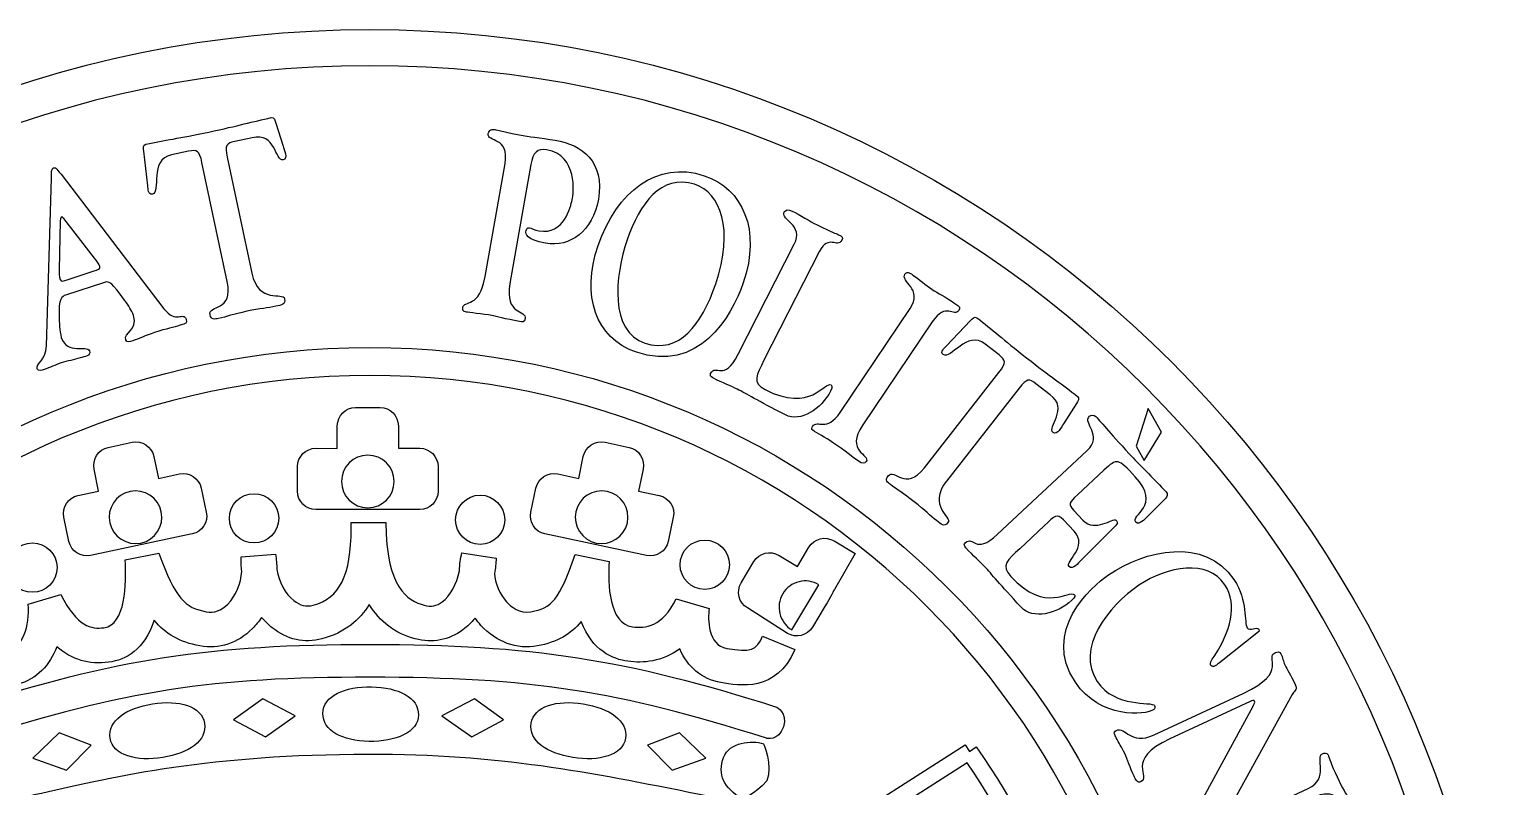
# Model space of a CAD drawing. Header units: inches. Extents: x -580 to 220, y 1335 to 2135.
# Drawn here: x -19.21 to -0.11, y 1863.19 to 1872.99 of the extents above; entities that cross this region are included whole.
import ezdxf

# ---------------------------------------------------------------- set-up
doc = ezdxf.new("R2010")
doc.units = ezdxf.units.IN
doc.header["$MEASUREMENT"] = 0
doc.layers.add('Grabado relleno', color=7, linetype='Continuous')

# ---------------------------------------------------------------- blocks, each defined once
blk = doc.blocks.new('block 2151')
at = {"layer": 'Grabado relleno', "color": 6, "lineweight": 25}
for points in [[(-4.551, 1867.778), (-4.721, 1868.084), (-4.877, 1867.598), (-4.774, 1867.413), (-4.551, 1867.778)], [(-16.158, 1863.834), (-15.771, 1864.104), (-16.192, 1864.325), (-16.57, 1864.051), (-16.158, 1863.834)], [(-13.484, 1863.834), (-13.071, 1864.051), (-13.45, 1864.325), (-13.871, 1864.104), (-13.484, 1863.834)], [(-18.734, 1863.403), (-18.414, 1863.726), (-18.831, 1863.883), (-19.169, 1863.558), (-18.734, 1863.403)], [(-10.889, 1863.403), (-10.454, 1863.558), (-10.792, 1863.883), (-11.209, 1863.726), (-10.889, 1863.403)]]:
    blk.add_lwpolyline(points, dxfattribs=at)
for points, knots in [([(-14.805, 1872.993), (-22.911, 1872.993), (-29.506, 1866.4), (-29.506, 1858.295), (-29.506, 1850.19), (-22.911, 1843.595), (-14.805, 1843.595), (-6.7, 1843.595), (-0.106, 1850.19), (-0.106, 1858.295), (-0.106, 1866.4), (-6.7, 1872.993), (-14.805, 1872.993)], [0, 0, 0, 0, 1, 1, 1, 2, 2, 2, 3, 3, 3, 4, 4, 4, 4]), ([(-14.805, 1844.063), (-22.653, 1844.063), (-29.038, 1850.447), (-29.038, 1858.295), (-29.038, 1866.142), (-22.653, 1872.525), (-14.805, 1872.525), (-6.958, 1872.525), (-0.574, 1866.142), (-0.574, 1858.295), (-0.574, 1850.447), (-6.958, 1844.063), (-14.805, 1844.063)], [0, 0, 0, 0, 1, 1, 1, 2, 2, 2, 3, 3, 3, 4, 4, 4, 4]), ([(-17.681, 1870.971), (-17.677, 1870.927), (-17.678, 1870.85), (-17.622, 1870.862), (-17.502, 1870.888), (-17.674, 1871.305), (-17.374, 1871.369), (-17.374, 1871.369), (-17.152, 1871.417), (-17.152, 1871.417), (-17.043, 1871.439), (-17.012, 1871.428), (-16.979, 1871.269), (-16.979, 1871.269), (-16.651, 1869.73), (-16.651, 1869.73), (-16.568, 1869.335), (-16.902, 1869.431), (-16.874, 1869.302), (-16.858, 1869.228), (-16.814, 1869.241), (-16.766, 1869.251), (-16.66, 1869.274), (-16.575, 1869.306), (-16.398, 1869.344), (-16.22, 1869.381), (-16.129, 1869.387), (-16.023, 1869.409), (-15.946, 1869.426), (-15.891, 1869.427), (-15.908, 1869.507), (-15.928, 1869.6), (-16.247, 1869.431), (-16.334, 1869.839), (-16.334, 1869.839), (-16.652, 1871.339), (-16.652, 1871.339), (-16.686, 1871.498), (-16.663, 1871.52), (-16.554, 1871.543), (-16.554, 1871.543), (-16.329, 1871.592), (-16.329, 1871.592), (-16.026, 1871.669), (-16.033, 1871.283), (-15.927, 1871.306), (-15.858, 1871.32), (-15.915, 1871.443), (-15.928, 1871.482), (-15.928, 1871.482), (-16.022, 1871.781), (-16.022, 1871.781), (-16.032, 1871.813), (-16.042, 1871.86), (-16.081, 1871.852), (-16.328, 1871.799), (-16.503, 1871.748), (-16.891, 1871.666), (-17.279, 1871.584), (-17.459, 1871.559), (-17.706, 1871.507), (-17.746, 1871.498), (-17.736, 1871.452), (-17.732, 1871.418), (-17.732, 1871.418), (-17.681, 1870.971), (-17.681, 1870.971)], [0, 0, 0, 0, 1, 1, 1, 2, 2, 2, 3, 3, 3, 4, 4, 4, 5, 5, 5, 6, 6, 6, 7, 7, 7, 8, 8, 8, 9, 9, 9, 10, 10, 10, 11, 11, 11, 12, 12, 12, 13, 13, 13, 14, 14, 14, 15, 15, 15, 16, 16, 16, 17, 17, 17, 18, 18, 18, 19, 19, 19, 20, 20, 20, 21, 21, 21, 22, 22, 22, 22]), ([(-13.554, 1869.334), (-13.539, 1869.33), (-13.331, 1869.308), (-13.225, 1869.289), (-13.166, 1869.278), (-13.051, 1869.245), (-12.865, 1869.212), (-12.828, 1869.205), (-12.802, 1869.194), (-12.792, 1869.25), (-12.772, 1869.367), (-13.062, 1869.288), (-12.99, 1869.704), (-12.99, 1869.704), (-12.717, 1871.247), (-12.717, 1871.247), (-12.691, 1871.397), (-12.636, 1871.457), (-12.516, 1871.435), (-12.104, 1871.363), (-12.166, 1870.872), (-12.184, 1870.787), (-12.202, 1870.7), (-12.291, 1870.329), (-12.614, 1870.386), (-12.672, 1870.396), (-12.714, 1870.424), (-12.735, 1870.427), (-12.768, 1870.433), (-12.78, 1870.394), (-12.784, 1870.371), (-12.786, 1870.357), (-12.788, 1870.272), (-12.527, 1870.226), (-12.21, 1870.17), (-11.918, 1870.379), (-11.844, 1870.796), (-11.758, 1871.281), (-12.06, 1871.506), (-12.402, 1871.559), (-12.591, 1871.589), (-12.782, 1871.613), (-12.819, 1871.619), (-13.021, 1871.655), (-13.165, 1871.694), (-13.184, 1871.697), (-13.248, 1871.708), (-13.267, 1871.667), (-13.27, 1871.647), (-13.292, 1871.524), (-12.99, 1871.612), (-13.053, 1871.259), (-13.053, 1871.259), (-13.311, 1869.795), (-13.311, 1869.795), (-13.384, 1869.379), (-13.584, 1869.49), (-13.601, 1869.393), (-13.612, 1869.337), (-13.562, 1869.335), (-13.554, 1869.334)], [0, 0, 0, 0, 1, 1, 1, 2, 2, 2, 3, 3, 3, 4, 4, 4, 5, 5, 5, 6, 6, 6, 7, 7, 7, 8, 8, 8, 9, 9, 9, 10, 10, 10, 11, 11, 11, 12, 12, 12, 13, 13, 13, 14, 14, 14, 15, 15, 15, 16, 16, 16, 17, 17, 17, 18, 18, 18, 19, 19, 19, 20, 20, 20, 20]), ([(-19.024, 1868.59), (-18.949, 1868.614), (-18.879, 1868.651), (-18.802, 1868.676), (-18.72, 1868.702), (-18.638, 1868.715), (-18.556, 1868.741), (-18.502, 1868.759), (-18.415, 1868.763), (-18.436, 1868.83), (-18.465, 1868.917), (-18.726, 1868.775), (-18.801, 1869.006), (-18.826, 1869.084), (-18.827, 1869.208), (-18.83, 1869.278), (-18.84, 1869.509), (-18.79, 1869.54), (-18.746, 1869.554), (-18.746, 1869.554), (-18.24, 1869.718), (-18.24, 1869.718), (-18.172, 1869.74), (-18.15, 1869.712), (-17.983, 1869.489), (-17.927, 1869.411), (-17.89, 1869.36), (-17.867, 1869.289), (-17.803, 1869.093), (-17.997, 1869.069), (-17.966, 1868.976), (-17.952, 1868.931), (-17.921, 1868.948), (-17.874, 1868.963), (-17.8, 1868.987), (-17.709, 1869.031), (-17.596, 1869.068), (-17.426, 1869.123), (-17.353, 1869.133), (-17.26, 1869.163), (-17.19, 1869.185), (-17.165, 1869.186), (-17.183, 1869.241), (-17.218, 1869.347), (-17.316, 1869.176), (-17.472, 1869.378), (-17.472, 1869.378), (-18.805, 1871.119), (-18.805, 1871.119), (-18.871, 1871.205), (-18.877, 1871.209), (-18.901, 1871.202), (-18.934, 1871.191), (-18.927, 1871.126), (-18.928, 1871.069), (-18.928, 1871.069), (-18.993, 1868.898), (-18.993, 1868.898), (-18.999, 1868.697), (-19.136, 1868.674), (-19.112, 1868.6), (-19.099, 1868.559), (-19.06, 1868.578), (-19.024, 1868.59)], [0, 0, 0, 0, 1, 1, 1, 2, 2, 2, 3, 3, 3, 4, 4, 4, 5, 5, 5, 6, 6, 6, 7, 7, 7, 8, 8, 8, 9, 9, 9, 10, 10, 10, 11, 11, 11, 12, 12, 12, 13, 13, 13, 14, 14, 14, 15, 15, 15, 16, 16, 16, 17, 17, 17, 18, 18, 18, 19, 19, 19, 20, 20, 20, 21, 21, 21, 21]), ([(-11.362, 1868.818), (-10.546, 1868.538), (-10.121, 1869.267), (-9.967, 1869.714), (-9.734, 1870.391), (-9.972, 1870.935), (-10.473, 1871.1), (-11.086, 1871.304), (-11.607, 1870.894), (-11.848, 1870.194), (-12.071, 1869.546), (-11.875, 1868.996), (-11.362, 1868.818)], [0, 0, 0, 0, 1, 1, 1, 2, 2, 2, 3, 3, 3, 4, 4, 4, 4]), ([(-11.471, 1870.268), (-11.311, 1870.732), (-11.032, 1871.128), (-10.597, 1870.989), (-10.265, 1870.882), (-10.08, 1870.404), (-10.324, 1869.698), (-10.506, 1869.168), (-10.797, 1868.788), (-11.24, 1868.931), (-11.7, 1869.078), (-11.632, 1869.802), (-11.471, 1870.268)], [0, 0, 0, 0, 1, 1, 1, 2, 2, 2, 3, 3, 3, 4, 4, 4, 4]), ([(-9.306, 1870.212), (-9.306, 1870.212), (-10.032, 1868.788), (-10.032, 1868.788), (-10.219, 1868.42), (-10.319, 1868.676), (-10.39, 1868.538), (-10.399, 1868.52), (-10.392, 1868.497), (-10.36, 1868.481), (-10.229, 1868.414), (-10.121, 1868.374), (-10.046, 1868.336), (-9.925, 1868.275), (-9.787, 1868.189), (-9.421, 1868.003), (-9.224, 1867.902), (-8.956, 1868.077), (-8.836, 1868.311), (-8.807, 1868.368), (-8.82, 1868.386), (-8.829, 1868.391), (-8.92, 1868.438), (-9.088, 1868.026), (-9.685, 1868.33), (-9.858, 1868.418), (-9.794, 1868.522), (-9.699, 1868.709), (-9.699, 1868.709), (-8.979, 1870.121), (-8.979, 1870.121), (-8.863, 1870.349), (-8.749, 1870.151), (-8.691, 1870.266), (-8.672, 1870.302), (-8.682, 1870.311), (-8.732, 1870.336), (-8.771, 1870.356), (-8.806, 1870.359), (-9.011, 1870.463), (-9.103, 1870.51), (-9.236, 1870.593), (-9.333, 1870.642), (-9.383, 1870.668), (-9.422, 1870.657), (-9.436, 1870.63), (-9.489, 1870.525), (-9.176, 1870.467), (-9.306, 1870.212)], [0, 0, 0, 0, 1, 1, 1, 2, 2, 2, 3, 3, 3, 4, 4, 4, 5, 5, 5, 6, 6, 6, 7, 7, 7, 8, 8, 8, 9, 9, 9, 10, 10, 10, 11, 11, 11, 12, 12, 12, 13, 13, 13, 14, 14, 14, 15, 15, 15, 16, 16, 16, 16]), ([(-18.827, 1869.883), (-18.827, 1869.883), (-18.814, 1870.516), (-18.814, 1870.516), (-18.813, 1870.556), (-18.803, 1870.562), (-18.799, 1870.564), (-18.785, 1870.568), (-18.793, 1870.565), (-18.769, 1870.544), (-18.769, 1870.544), (-18.37, 1870.032), (-18.37, 1870.032), (-18.344, 1869.997), (-18.317, 1869.967), (-18.303, 1869.922), (-18.292, 1869.89), (-18.329, 1869.881), (-18.376, 1869.866), (-18.376, 1869.866), (-18.725, 1869.752), (-18.725, 1869.752), (-18.771, 1869.738), (-18.807, 1869.722), (-18.817, 1869.755), (-18.832, 1869.8), (-18.827, 1869.84), (-18.827, 1869.883)], [0, 0, 0, 0, 1, 1, 1, 2, 2, 2, 3, 3, 3, 4, 4, 4, 5, 5, 5, 6, 6, 6, 7, 7, 7, 8, 8, 8, 9, 9, 9, 9]), ([(-7.804, 1869.38), (-7.804, 1869.38), (-8.711, 1868.035), (-8.711, 1868.035), (-8.891, 1867.77), (-9.003, 1867.951), (-9.069, 1867.853), (-9.078, 1867.839), (-9.087, 1867.817), (-9.067, 1867.803), (-9.009, 1867.764), (-8.904, 1867.71), (-8.809, 1867.645), (-8.634, 1867.527), (-8.558, 1867.459), (-8.475, 1867.403), (-8.424, 1867.369), (-8.395, 1867.367), (-8.375, 1867.397), (-8.315, 1867.487), (-8.652, 1867.527), (-8.42, 1867.872), (-8.42, 1867.872), (-7.519, 1869.208), (-7.519, 1869.208), (-7.339, 1869.474), (-7.24, 1869.26), (-7.175, 1869.355), (-7.152, 1869.389), (-7.159, 1869.402), (-7.228, 1869.447), (-7.355, 1869.534), (-7.443, 1869.577), (-7.524, 1869.631), (-7.602, 1869.684), (-7.682, 1869.754), (-7.769, 1869.813), (-7.79, 1869.827), (-7.84, 1869.873), (-7.872, 1869.825), (-7.938, 1869.727), (-7.632, 1869.635), (-7.804, 1869.38)], [0, 0, 0, 0, 1, 1, 1, 2, 2, 2, 3, 3, 3, 4, 4, 4, 5, 5, 5, 6, 6, 6, 7, 7, 7, 8, 8, 8, 9, 9, 9, 10, 10, 10, 11, 11, 11, 12, 12, 12, 13, 13, 13, 14, 14, 14, 14]), ([(-7.377, 1868.784), (-7.282, 1868.708), (-7.073, 1869.107), (-6.832, 1868.919), (-6.832, 1868.919), (-6.654, 1868.78), (-6.654, 1868.78), (-6.567, 1868.711), (-6.555, 1868.681), (-6.655, 1868.553), (-6.655, 1868.553), (-7.621, 1867.318), (-7.621, 1867.318), (-7.868, 1867.001), (-8.008, 1867.317), (-8.09, 1867.213), (-8.135, 1867.155), (-8.097, 1867.129), (-8.06, 1867.099), (-7.974, 1867.033), (-7.895, 1866.988), (-7.753, 1866.876), (-7.61, 1866.765), (-7.549, 1866.7), (-7.463, 1866.633), (-7.401, 1866.585), (-7.365, 1866.543), (-7.315, 1866.607), (-7.257, 1866.682), (-7.59, 1866.818), (-7.334, 1867.145), (-7.334, 1867.145), (-6.393, 1868.349), (-6.393, 1868.349), (-6.294, 1868.477), (-6.261, 1868.473), (-6.175, 1868.405), (-6.175, 1868.405), (-5.993, 1868.264), (-5.993, 1868.264), (-5.74, 1868.083), (-6.039, 1867.84), (-5.954, 1867.774), (-5.899, 1867.731), (-5.841, 1867.853), (-5.82, 1867.888), (-5.82, 1867.888), (-5.652, 1868.151), (-5.652, 1868.151), (-5.634, 1868.179), (-5.605, 1868.217), (-5.636, 1868.242), (-5.835, 1868.397), (-5.985, 1868.498), (-6.296, 1868.741), (-6.607, 1868.984), (-6.742, 1869.106), (-6.94, 1869.26), (-6.972, 1869.285), (-7.001, 1869.248), (-7.024, 1869.223), (-7.024, 1869.223), (-7.333, 1868.898), (-7.333, 1868.898), (-7.364, 1868.867), (-7.422, 1868.818), (-7.377, 1868.784)], [0, 0, 0, 0, 1, 1, 1, 2, 2, 2, 3, 3, 3, 4, 4, 4, 5, 5, 5, 6, 6, 6, 7, 7, 7, 8, 8, 8, 9, 9, 9, 10, 10, 10, 11, 11, 11, 12, 12, 12, 13, 13, 13, 14, 14, 14, 15, 15, 15, 16, 16, 16, 17, 17, 17, 18, 18, 18, 19, 19, 19, 20, 20, 20, 21, 21, 21, 22, 22, 22, 22]), ([(-14.805, 1868.874), (-20.64, 1868.874), (-25.386, 1864.128), (-25.386, 1858.295), (-25.386, 1852.461), (-20.64, 1847.715), (-14.805, 1847.715), (-8.972, 1847.715), (-4.226, 1852.461), (-4.226, 1858.295), (-4.226, 1864.128), (-8.972, 1868.874), (-14.805, 1868.874)], [0, 0, 0, 0, 1, 1, 1, 2, 2, 2, 3, 3, 3, 4, 4, 4, 4]), ([(-14.805, 1848.076), (-20.441, 1848.076), (-25.024, 1852.66), (-25.024, 1858.295), (-25.024, 1863.929), (-20.441, 1868.512), (-14.805, 1868.512), (-9.171, 1868.512), (-4.587, 1863.929), (-4.587, 1858.295), (-4.587, 1852.66), (-9.171, 1848.076), (-14.805, 1848.076)], [0, 0, 0, 0, 1, 1, 1, 2, 2, 2, 3, 3, 3, 4, 4, 4, 4]), ([(-15.503, 1866.776), (-15.503, 1866.776), (-14.158, 1866.776), (-14.158, 1866.776), (-14.027, 1866.776), (-13.921, 1866.882), (-13.921, 1867.013), (-13.921, 1867.013), (-13.921, 1867.333), (-13.921, 1867.333), (-13.921, 1867.464), (-14.027, 1867.57), (-14.158, 1867.57), (-14.158, 1867.57), (-14.433, 1867.57), (-14.433, 1867.57), (-14.433, 1867.57), (-14.435, 1867.861), (-14.435, 1867.861), (-14.435, 1867.991), (-14.541, 1868.098), (-14.671, 1868.098), (-14.671, 1868.098), (-14.989, 1868.098), (-14.989, 1868.098), (-15.119, 1868.098), (-15.226, 1867.991), (-15.226, 1867.861), (-15.226, 1867.861), (-15.226, 1867.569), (-15.226, 1867.569), (-15.226, 1867.569), (-15.503, 1867.57), (-15.503, 1867.57), (-15.635, 1867.57), (-15.741, 1867.464), (-15.741, 1867.333), (-15.741, 1867.333), (-15.741, 1867.013), (-15.741, 1867.013), (-15.741, 1866.882), (-15.635, 1866.776), (-15.503, 1866.776)], [0, 0, 0, 0, 1, 1, 1, 2, 2, 2, 3, 3, 3, 4, 4, 4, 5, 5, 5, 6, 6, 6, 7, 7, 7, 8, 8, 8, 9, 9, 9, 10, 10, 10, 11, 11, 11, 12, 12, 12, 13, 13, 13, 14, 14, 14, 14]), ([(-6.672, 1866.457), (-6.973, 1866.176), (-6.98, 1866.451), (-7.093, 1866.345), (-7.108, 1866.331), (-7.109, 1866.307), (-7.085, 1866.282), (-6.984, 1866.173), (-6.897, 1866.099), (-6.84, 1866.038), (-6.747, 1865.939), (-6.647, 1865.811), (-6.367, 1865.511), (-6.215, 1865.349), (-5.904, 1865.421), (-5.711, 1865.601), (-5.664, 1865.644), (-5.67, 1865.665), (-5.677, 1865.673), (-5.747, 1865.748), (-6.045, 1865.419), (-6.502, 1865.909), (-6.635, 1866.051), (-6.539, 1866.126), (-6.385, 1866.269), (-6.385, 1866.269), (-6.069, 1866.564), (-6.069, 1866.564), (-5.926, 1866.698), (-5.903, 1866.733), (-5.819, 1866.642), (-5.819, 1866.642), (-5.682, 1866.496), (-5.682, 1866.496), (-5.491, 1866.291), (-5.805, 1866.102), (-5.746, 1866.038), (-5.701, 1865.991), (-5.623, 1866.086), (-5.593, 1866.117), (-5.593, 1866.117), (-5.165, 1866.542), (-5.165, 1866.542), (-5.101, 1866.606), (-5.127, 1866.623), (-5.139, 1866.637), (-5.176, 1866.676), (-5.409, 1866.471), (-5.567, 1866.64), (-5.567, 1866.64), (-5.684, 1866.765), (-5.684, 1866.765), (-5.763, 1866.849), (-5.746, 1866.866), (-5.639, 1866.965), (-5.639, 1866.965), (-5.294, 1867.288), (-5.294, 1867.288), (-5.123, 1867.446), (-5.113, 1867.441), (-4.89, 1867.202), (-4.534, 1866.82), (-4.967, 1866.705), (-4.88, 1866.612), (-4.838, 1866.567), (-4.765, 1866.653), (-4.735, 1866.684), (-4.735, 1866.684), (-4.498, 1866.92), (-4.498, 1866.92), (-4.476, 1866.941), (-4.464, 1866.978), (-4.489, 1867.004), (-4.65, 1867.178), (-4.787, 1867.305), (-4.918, 1867.445), (-5.2, 1867.748), (-5.323, 1867.899), (-5.399, 1867.98), (-5.425, 1868.008), (-5.459, 1868.005), (-5.481, 1867.985), (-5.58, 1867.892), (-5.293, 1867.743), (-5.515, 1867.536), (-5.515, 1867.536), (-6.672, 1866.457), (-6.672, 1866.457)], [0, 0, 0, 0, 1, 1, 1, 2, 2, 2, 3, 3, 3, 4, 4, 4, 5, 5, 5, 6, 6, 6, 7, 7, 7, 8, 8, 8, 9, 9, 9, 10, 10, 10, 11, 11, 11, 12, 12, 12, 13, 13, 13, 14, 14, 14, 15, 15, 15, 16, 16, 16, 17, 17, 17, 18, 18, 18, 19, 19, 19, 20, 20, 20, 21, 21, 21, 22, 22, 22, 23, 23, 23, 24, 24, 24, 25, 25, 25, 26, 26, 26, 27, 27, 27, 28, 28, 28, 29, 29, 29, 29]), ([(-18.702, 1866.363), (-18.674, 1866.236), (-18.549, 1866.154), (-18.421, 1866.181), (-18.421, 1866.181), (-17.106, 1866.461), (-17.106, 1866.461), (-16.978, 1866.488), (-16.896, 1866.614), (-16.923, 1866.742), (-16.923, 1866.742), (-16.99, 1867.055), (-16.99, 1867.055), (-17.017, 1867.183), (-17.142, 1867.265), (-17.271, 1867.237), (-17.271, 1867.237), (-17.542, 1867.178), (-17.542, 1867.178), (-17.542, 1867.178), (-17.603, 1867.464), (-17.603, 1867.464), (-17.63, 1867.592), (-17.756, 1867.674), (-17.884, 1867.647), (-17.884, 1867.647), (-18.193, 1867.581), (-18.193, 1867.581), (-18.322, 1867.554), (-18.404, 1867.428), (-18.376, 1867.3), (-18.376, 1867.3), (-18.318, 1867.015), (-18.318, 1867.015), (-18.318, 1867.015), (-18.586, 1866.958), (-18.586, 1866.958), (-18.714, 1866.931), (-18.796, 1866.805), (-18.768, 1866.677), (-18.768, 1866.677), (-18.702, 1866.363), (-18.702, 1866.363)], [0, 0, 0, 0, 1, 1, 1, 2, 2, 2, 3, 3, 3, 4, 4, 4, 5, 5, 5, 6, 6, 6, 7, 7, 7, 8, 8, 8, 9, 9, 9, 10, 10, 10, 11, 11, 11, 12, 12, 12, 13, 13, 13, 14, 14, 14, 14]), ([(-12.536, 1866.461), (-12.536, 1866.461), (-11.22, 1866.181), (-11.22, 1866.181), (-11.093, 1866.154), (-10.966, 1866.236), (-10.94, 1866.363), (-10.94, 1866.363), (-10.873, 1866.677), (-10.873, 1866.677), (-10.846, 1866.805), (-10.927, 1866.931), (-11.055, 1866.958), (-11.055, 1866.958), (-11.324, 1867.015), (-11.324, 1867.015), (-11.324, 1867.015), (-11.265, 1867.3), (-11.265, 1867.3), (-11.238, 1867.428), (-11.319, 1867.554), (-11.447, 1867.581), (-11.447, 1867.581), (-11.758, 1867.647), (-11.758, 1867.647), (-11.886, 1867.674), (-12.011, 1867.592), (-12.039, 1867.464), (-12.039, 1867.464), (-12.099, 1867.178), (-12.099, 1867.178), (-12.099, 1867.178), (-12.371, 1867.237), (-12.371, 1867.237), (-12.499, 1867.265), (-12.625, 1867.183), (-12.652, 1867.055), (-12.652, 1867.055), (-12.719, 1866.742), (-12.719, 1866.742), (-12.746, 1866.614), (-12.664, 1866.488), (-12.536, 1866.461)], [0, 0, 0, 0, 1, 1, 1, 2, 2, 2, 3, 3, 3, 4, 4, 4, 5, 5, 5, 6, 6, 6, 7, 7, 7, 8, 8, 8, 9, 9, 9, 10, 10, 10, 11, 11, 11, 12, 12, 12, 13, 13, 13, 14, 14, 14, 14]), ([(-14.83, 1867.481), (-14.641, 1867.481), (-14.489, 1867.328), (-14.489, 1867.14), (-14.489, 1866.952), (-14.641, 1866.799), (-14.83, 1866.799), (-15.019, 1866.799), (-15.172, 1866.952), (-15.172, 1867.14), (-15.172, 1867.328), (-15.019, 1867.481), (-14.83, 1867.481)], [0, 0, 0, 0, 1, 1, 1, 2, 2, 2, 3, 3, 3, 4, 4, 4, 4]), ([(-17.911, 1867.011), (-17.726, 1867.05), (-17.545, 1866.932), (-17.506, 1866.748), (-17.467, 1866.564), (-17.584, 1866.382), (-17.769, 1866.343), (-17.953, 1866.304), (-18.134, 1866.422), (-18.174, 1866.606), (-18.213, 1866.79), (-18.095, 1866.972), (-17.911, 1867.011)], [0, 0, 0, 0, 1, 1, 1, 2, 2, 2, 3, 3, 3, 4, 4, 4, 4]), ([(-12.136, 1866.748), (-12.096, 1866.932), (-11.916, 1867.05), (-11.731, 1867.011), (-11.546, 1866.972), (-11.429, 1866.79), (-11.468, 1866.606), (-11.507, 1866.422), (-11.688, 1866.304), (-11.873, 1866.343), (-12.057, 1866.382), (-12.175, 1866.564), (-12.136, 1866.748)], [0, 0, 0, 0, 1, 1, 1, 2, 2, 2, 3, 3, 3, 4, 4, 4, 4]), ([(-16.305, 1866.344), (-16.128, 1866.344), (-15.985, 1866.487), (-15.985, 1866.663), (-15.985, 1866.839), (-16.128, 1866.982), (-16.305, 1866.982), (-16.48, 1866.982), (-16.624, 1866.839), (-16.624, 1866.663), (-16.624, 1866.487), (-16.48, 1866.344), (-16.305, 1866.344)], [0, 0, 0, 0, 1, 1, 1, 2, 2, 2, 3, 3, 3, 4, 4, 4, 4]), ([(-13.375, 1866.325), (-13.199, 1866.325), (-13.056, 1866.468), (-13.056, 1866.644), (-13.056, 1866.82), (-13.199, 1866.963), (-13.375, 1866.963), (-13.552, 1866.963), (-13.694, 1866.82), (-13.694, 1866.644), (-13.694, 1866.468), (-13.552, 1866.325), (-13.375, 1866.325)], [0, 0, 0, 0, 1, 1, 1, 2, 2, 2, 3, 3, 3, 4, 4, 4, 4]), ([(-19.475, 1864.95), (-19.761, 1864.878), (-19.761, 1864.878), (-19.894, 1865.107), (-19.894, 1865.107), (-19.932, 1865.173), (-19.932, 1865.173), (-19.932, 1865.173), (-20.32, 1864.944), (-20.32, 1864.944), (-20.32, 1864.944), (-20.283, 1864.882), (-20.283, 1864.882), (-20.078, 1864.526), (-19.92, 1864.374), (-19.366, 1864.513), (-19.118, 1864.575), (-18.95, 1864.764), (-18.859, 1864.999), (-18.665, 1864.832), (-18.441, 1864.764), (-18.188, 1864.799), (-17.966, 1864.83), (-17.72, 1864.959), (-17.598, 1865.342), (-17.451, 1865.168), (-17.267, 1865.058), (-17.006, 1865.01), (-16.758, 1864.964), (-16.516, 1865.044), (-16.325, 1865.234), (-16.281, 1865.279), (-16.242, 1865.327), (-16.206, 1865.38), (-16.164, 1865.329), (-16.119, 1865.283), (-16.069, 1865.244), (-15.879, 1865.093), (-15.65, 1865.042), (-15.425, 1865.102), (-15.126, 1865.181), (-14.935, 1865.35), (-14.813, 1865.548), (-14.675, 1865.321), (-14.476, 1865.171), (-14.217, 1865.102), (-13.995, 1865.044), (-13.781, 1865.084), (-13.598, 1865.219), (-13.542, 1865.261), (-13.489, 1865.312), (-13.442, 1865.371), (-13.418, 1865.338), (-13.392, 1865.306), (-13.365, 1865.276), (-13.165, 1865.058), (-12.899, 1864.961), (-12.635, 1865.01), (-12.373, 1865.058), (-12.199, 1865.165), (-12.066, 1865.326), (-11.924, 1864.946), (-11.653, 1864.838), (-11.463, 1864.812), (-11.265, 1864.784), (-11.017, 1864.804), (-10.789, 1864.973), (-10.691, 1864.738), (-10.507, 1864.579), (-10.256, 1864.535), (-10.021, 1864.494), (-9.534, 1864.408), (-9.301, 1864.962), (-9.301, 1864.962), (-9.716, 1865.136), (-9.716, 1865.136), (-9.793, 1864.953), (-9.875, 1864.925), (-10.178, 1864.978), (-10.431, 1865.023), (-10.424, 1865.355), (-10.41, 1865.495), (-10.41, 1865.495), (-10.836, 1865.619), (-10.836, 1865.619), (-11.018, 1865.255), (-11.234, 1865.235), (-11.402, 1865.258), (-11.708, 1865.3), (-11.723, 1865.807), (-11.705, 1866.105), (-11.705, 1866.105), (-12.143, 1866.194), (-12.143, 1866.194), (-12.355, 1865.594), (-12.45, 1865.502), (-12.717, 1865.453), (-12.865, 1865.425), (-12.978, 1865.521), (-13.033, 1865.58), (-13.126, 1865.682), (-13.182, 1865.82), (-13.19, 1865.95), (-13.178, 1866.014), (-13.171, 1866.081), (-13.169, 1866.148), (-13.169, 1866.148), (-13.611, 1866.216), (-13.611, 1866.216), (-13.631, 1866.142), (-13.641, 1866.063), (-13.642, 1865.984), (-13.68, 1865.809), (-13.762, 1865.658), (-13.866, 1865.581), (-13.938, 1865.528), (-14.013, 1865.514), (-14.101, 1865.538), (-14.314, 1865.594), (-14.596, 1865.766), (-14.596, 1866.607), (-14.596, 1866.607), (-15.046, 1866.607), (-15.046, 1866.607), (-15.046, 1866.581), (-15.045, 1866.556), (-15.045, 1866.531), (-15.045, 1866.531), (-15.046, 1866.531), (-15.046, 1866.531), (-15.046, 1865.926), (-15.194, 1865.629), (-15.54, 1865.538), (-15.628, 1865.514), (-15.71, 1865.534), (-15.789, 1865.597), (-15.898, 1865.683), (-15.981, 1865.84), (-16.011, 1866.002), (-16.01, 1866.067), (-16.015, 1866.133), (-16.026, 1866.197), (-16.026, 1866.197), (-16.473, 1866.164), (-16.473, 1866.164), (-16.475, 1866.101), (-16.471, 1866.038), (-16.463, 1865.975), (-16.473, 1865.819), (-16.54, 1865.657), (-16.644, 1865.553), (-16.729, 1865.468), (-16.824, 1865.434), (-16.925, 1865.453), (-17.195, 1865.502), (-17.329, 1865.625), (-17.537, 1866.213), (-17.537, 1866.213), (-17.974, 1866.124), (-17.974, 1866.124), (-17.956, 1865.812), (-17.966, 1865.284), (-18.25, 1865.246), (-18.408, 1865.223), (-18.597, 1865.258), (-18.806, 1865.675), (-18.806, 1865.675), (-19.231, 1865.552), (-19.231, 1865.552), (-19.202, 1865.266), (-19.314, 1864.99), (-19.475, 1864.95)], [0, 0, 0, 0, 1, 1, 1, 2, 2, 2, 3, 3, 3, 4, 4, 4, 5, 5, 5, 6, 6, 6, 7, 7, 7, 8, 8, 8, 9, 9, 9, 10, 10, 10, 11, 11, 11, 12, 12, 12, 13, 13, 13, 14, 14, 14, 15, 15, 15, 16, 16, 16, 17, 17, 17, 18, 18, 18, 19, 19, 19, 20, 20, 20, 21, 21, 21, 22, 22, 22, 23, 23, 23, 24, 24, 24, 25, 25, 25, 26, 26, 26, 27, 27, 27, 28, 28, 28, 29, 29, 29, 30, 30, 30, 31, 31, 31, 32, 32, 32, 33, 33, 33, 34, 34, 34, 35, 35, 35, 36, 36, 36, 37, 37, 37, 38, 38, 38, 39, 39, 39, 40, 40, 40, 41, 41, 41, 42, 42, 42, 43, 43, 43, 44, 44, 44, 45, 45, 45, 46, 46, 46, 47, 47, 47, 48, 48, 48, 49, 49, 49, 50, 50, 50, 51, 51, 51, 52, 52, 52, 53, 53, 53, 54, 54, 54, 55, 55, 55, 56, 56, 56, 57, 57, 57, 57]), ([(-9.913, 1865.502), (-9.913, 1865.502), (-9.396, 1865.173), (-9.396, 1865.173), (-9.284, 1865.105), (-9.139, 1865.141), (-9.071, 1865.254), (-9.071, 1865.254), (-8.906, 1865.528), (-8.906, 1865.528), (-8.839, 1865.641), (-8.787, 1865.742), (-8.787, 1865.742), (-8.787, 1865.742), (-8.519, 1866.207), (-8.519, 1866.207), (-8.519, 1866.207), (-8.79, 1866.37), (-8.79, 1866.37), (-8.903, 1866.438), (-9.048, 1866.401), (-9.116, 1866.289), (-9.116, 1866.289), (-9.265, 1866.039), (-9.265, 1866.039), (-9.265, 1866.039), (-9.504, 1866.183), (-9.504, 1866.183), (-9.616, 1866.25), (-9.761, 1866.214), (-9.829, 1866.102), (-9.829, 1866.102), (-9.994, 1865.828), (-9.994, 1865.828), (-10.061, 1865.715), (-10.024, 1865.569), (-9.913, 1865.502)], [0, 0, 0, 0, 1, 1, 1, 2, 2, 2, 3, 3, 3, 4, 4, 4, 5, 5, 5, 6, 6, 6, 7, 7, 7, 8, 8, 8, 9, 9, 9, 10, 10, 10, 11, 11, 11, 12, 12, 12, 12]), ([(-5.665, 1864.54), (-5.343, 1864.063), (-4.76, 1864.11), (-4.648, 1864.186), (-4.631, 1864.197), (-4.631, 1864.227), (-4.638, 1864.238), (-4.678, 1864.296), (-5.148, 1864.201), (-5.382, 1864.549), (-5.67, 1864.976), (-5.237, 1865.53), (-4.842, 1865.796), (-4.466, 1866.049), (-3.952, 1866.132), (-3.729, 1865.803), (-3.554, 1865.543), (-3.665, 1865.181), (-3.858, 1864.888), (-3.884, 1864.848), (-3.932, 1864.792), (-3.908, 1864.757), (-3.883, 1864.719), (-3.824, 1864.771), (-3.798, 1864.792), (-3.798, 1864.792), (-3.292, 1865.191), (-3.292, 1865.191), (-3.278, 1865.201), (-3.286, 1865.218), (-3.294, 1865.23), (-3.315, 1865.261), (-3.409, 1865.201), (-3.438, 1865.243), (-3.483, 1865.311), (-3.428, 1865.598), (-3.611, 1865.869), (-3.992, 1866.434), (-4.767, 1866.248), (-5.237, 1865.93), (-5.459, 1865.781), (-6.108, 1865.197), (-5.665, 1864.54)], [0, 0, 0, 0, 1, 1, 1, 2, 2, 2, 3, 3, 3, 4, 4, 4, 5, 5, 5, 6, 6, 6, 7, 7, 7, 8, 8, 8, 9, 9, 9, 10, 10, 10, 11, 11, 11, 12, 12, 12, 13, 13, 13, 14, 14, 14, 14]), ([(-19.176, 1865.705), (-19, 1865.705), (-18.857, 1865.848), (-18.857, 1866.025), (-18.857, 1866.201), (-19, 1866.344), (-19.176, 1866.344), (-19.352, 1866.344), (-19.495, 1866.201), (-19.495, 1866.025), (-19.495, 1865.848), (-19.352, 1865.705), (-19.176, 1865.705)], [0, 0, 0, 0, 1, 1, 1, 2, 2, 2, 3, 3, 3, 4, 4, 4, 4]), ([(-10.466, 1865.743), (-10.289, 1865.743), (-10.147, 1865.886), (-10.147, 1866.062), (-10.147, 1866.238), (-10.289, 1866.381), (-10.466, 1866.381), (-10.642, 1866.381), (-10.785, 1866.238), (-10.785, 1866.062), (-10.785, 1865.886), (-10.642, 1865.743), (-10.466, 1865.743)], [0, 0, 0, 0, 1, 1, 1, 2, 2, 2, 3, 3, 3, 4, 4, 4, 4]), ([(-9.455, 1865.686), (-9.358, 1865.848), (-9.148, 1865.9), (-8.987, 1865.803), (-8.987, 1865.803), (-9.338, 1865.218), (-9.338, 1865.218), (-9.499, 1865.316), (-9.552, 1865.525), (-9.455, 1865.686)], [0, 0, 0, 0, 1, 1, 1, 2, 2, 2, 3, 3, 3, 3]), ([(-9.447, 1863.961), (-9.387, 1864.151), (-9.538, 1864.219), (-9.538, 1864.219), (-11.482, 1864.839), (-12.712, 1865.029), (-14.8, 1865.03), (-16.869, 1865.032), (-18.095, 1864.843), (-20.048, 1864.219), (-20.048, 1864.219), (-20.202, 1864.153), (-20.142, 1863.964), (-20.081, 1863.775), (-19.919, 1863.814), (-19.919, 1863.814), (-17.991, 1864.429), (-16.843, 1864.607), (-14.8, 1864.605), (-12.738, 1864.603), (-11.587, 1864.426), (-9.667, 1863.814), (-9.667, 1863.814), (-9.508, 1863.772), (-9.447, 1863.961)], [0, 0, 0, 0, 1, 1, 1, 2, 2, 2, 3, 3, 3, 4, 4, 4, 5, 5, 5, 6, 6, 6, 7, 7, 7, 8, 8, 8, 8]), ([(-3.482, 1864.4), (-3.482, 1864.4), (-4.645, 1863.858), (-4.645, 1863.858), (-4.958, 1863.712), (-5.012, 1863.973), (-5.135, 1863.916), (-5.187, 1863.891), (-5.149, 1863.849), (-5.136, 1863.822), (-5.106, 1863.756), (-5.063, 1863.696), (-5.026, 1863.618), (-4.986, 1863.532), (-4.959, 1863.443), (-4.903, 1863.323), (-4.888, 1863.291), (-4.863, 1863.228), (-4.82, 1863.248), (-4.677, 1863.315), (-5.03, 1863.532), (-4.443, 1863.806), (-4.443, 1863.806), (-3.401, 1864.291), (-3.401, 1864.291), (-3.374, 1864.304), (-3.35, 1864.31), (-3.343, 1864.295), (-3.337, 1864.282), (-3.346, 1864.261), (-3.362, 1864.232), (-3.362, 1864.232), (-4.406, 1862.311), (-4.406, 1862.311), (-4.422, 1862.282), (-4.435, 1862.262), (-4.419, 1862.227), (-4.405, 1862.198), (-4.381, 1862.209), (-4.313, 1862.241), (-4.313, 1862.241), (-2.595, 1863.042), (-2.595, 1863.042), (-2.274, 1863.192), (-2.25, 1862.95), (-2.158, 1862.992), (-2.149, 1862.997), (-2.118, 1863.011), (-2.139, 1863.057), (-2.15, 1863.079), (-2.203, 1863.16), (-2.274, 1863.314), (-2.353, 1863.483), (-2.375, 1863.559), (-2.392, 1863.599), (-2.408, 1863.631), (-2.442, 1863.624), (-2.463, 1863.614), (-2.564, 1863.566), (-2.37, 1863.293), (-2.648, 1863.164), (-2.648, 1863.164), (-3.668, 1862.688), (-3.668, 1862.688), (-3.744, 1862.652), (-3.784, 1862.64), (-3.79, 1862.655), (-3.797, 1862.67), (-3.774, 1862.716), (-3.746, 1862.768), (-3.746, 1862.768), (-2.855, 1864.382), (-2.855, 1864.382), (-2.817, 1864.454), (-2.782, 1864.434), (-2.818, 1864.512), (-2.879, 1864.642), (-2.921, 1864.7), (-2.951, 1864.764), (-2.972, 1864.81), (-2.981, 1864.86), (-3.002, 1864.907), (-3.016, 1864.937), (-3.047, 1864.937), (-3.074, 1864.924), (-3.221, 1864.855), (-2.894, 1864.674), (-3.482, 1864.4)], [0, 0, 0, 0, 1, 1, 1, 2, 2, 2, 3, 3, 3, 4, 4, 4, 5, 5, 5, 6, 6, 6, 7, 7, 7, 8, 8, 8, 9, 9, 9, 10, 10, 10, 11, 11, 11, 12, 12, 12, 13, 13, 13, 14, 14, 14, 15, 15, 15, 16, 16, 16, 17, 17, 17, 18, 18, 18, 19, 19, 19, 20, 20, 20, 21, 21, 21, 22, 22, 22, 23, 23, 23, 24, 24, 24, 25, 25, 25, 26, 26, 26, 27, 27, 27, 28, 28, 28, 29, 29, 29, 29]), ([(-15.413, 1864.137), (-15.417, 1863.909), (-15.158, 1863.78), (-14.814, 1863.774), (-14.473, 1863.769), (-14.177, 1863.888), (-14.174, 1864.116), (-14.17, 1864.344), (-14.439, 1864.474), (-14.781, 1864.48), (-15.124, 1864.486), (-15.409, 1864.366), (-15.413, 1864.137)], [0, 0, 0, 0, 1, 1, 1, 2, 2, 2, 3, 3, 3, 4, 4, 4, 4]), ([(-17.618, 1864.26), (-17.956, 1864.207), (-18.205, 1864.04), (-18.169, 1863.815), (-18.133, 1863.59), (-17.825, 1863.512), (-17.487, 1863.565), (-17.149, 1863.62), (-16.91, 1863.783), (-16.945, 1864.008), (-16.981, 1864.233), (-17.28, 1864.314), (-17.618, 1864.26)], [0, 0, 0, 0, 1, 1, 1, 2, 2, 2, 3, 3, 3, 4, 4, 4, 4]), ([(-12.715, 1864.008), (-12.751, 1863.783), (-12.512, 1863.62), (-12.174, 1863.565), (-11.836, 1863.512), (-11.527, 1863.59), (-11.491, 1863.815), (-11.456, 1864.04), (-11.705, 1864.207), (-12.043, 1864.26), (-12.38, 1864.314), (-12.679, 1864.233), (-12.715, 1864.008)], [0, 0, 0, 0, 1, 1, 1, 2, 2, 2, 3, 3, 3, 4, 4, 4, 4]), ([(-10.222, 1863.565), (-10.301, 1863.348), (-10.222, 1863.171), (-9.978, 1863.026), (-9.978, 1863.026), (-9.824, 1863.08), (-9.663, 1863.263), (-9.579, 1863.468), (-9.705, 1863.744), (-9.705, 1863.744), (-9.856, 1863.791), (-10.149, 1863.766), (-10.222, 1863.565)], [0, 0, 0, 0, 1, 1, 1, 2, 2, 2, 3, 3, 3, 4, 4, 4, 4]), ([(-9.696, 1862.576), (-9.696, 1862.576), (-10.025, 1862.576), (-10.025, 1862.576), (-9.976, 1862.589), (-9.916, 1862.628), (-9.894, 1862.736), (-9.856, 1862.928), (-10.011, 1862.986), (-10.011, 1862.986), (-10.011, 1862.986), (-10.536, 1863.091), (-10.536, 1863.091), (-11.981, 1863.381), (-13.123, 1863.611), (-14.821, 1863.609), (-16.869, 1863.608), (-18.084, 1863.329), (-19.06, 1863.105), (-19.247, 1863.062), (-19.424, 1863.021), (-19.595, 1862.985), (-19.595, 1862.985), (-19.751, 1862.926), (-19.711, 1862.736), (-19.689, 1862.63), (-19.627, 1862.591), (-19.578, 1862.577), (-19.578, 1862.577), (-19.853, 1862.577), (-19.853, 1862.577), (-19.853, 1862.577), (-19.853, 1857.26), (-19.853, 1857.26), (-19.853, 1854.913), (-19.71, 1852.972), (-17.911, 1851.141), (-16.851, 1850.063), (-16.13, 1849.569), (-14.936, 1848.752), (-14.936, 1848.752), (-14.863, 1848.702), (-14.863, 1848.702), (-14.863, 1848.702), (-14.732, 1848.612), (-14.732, 1848.612), (-14.732, 1848.612), (-14.61, 1848.713), (-14.61, 1848.713), (-14.241, 1849.018), (-13.919, 1849.25), (-13.608, 1849.474), (-12.968, 1849.935), (-12.415, 1850.334), (-11.712, 1851.173), (-9.998, 1853.218), (-9.696, 1854.765), (-9.696, 1857.26), (-9.696, 1857.26), (-9.696, 1862.576), (-9.696, 1862.576)], [0, 0, 0, 0, 1, 1, 1, 2, 2, 2, 3, 3, 3, 4, 4, 4, 5, 5, 5, 6, 6, 6, 7, 7, 7, 8, 8, 8, 9, 9, 9, 10, 10, 10, 11, 11, 11, 12, 12, 12, 13, 13, 13, 14, 14, 14, 15, 15, 15, 16, 16, 16, 17, 17, 17, 18, 18, 18, 19, 19, 19, 20, 20, 20, 20]), ([(-6.949, 1863.702), (-6.949, 1863.702), (-7.037, 1863.641), (-7.037, 1863.641), (-7.037, 1863.641), (-7.094, 1863.73), (-7.094, 1863.73), (-7.094, 1863.73), (-8.971, 1862.529), (-8.971, 1862.529), (-8.971, 1862.529), (-9.071, 1862.465), (-9.071, 1862.465), (-9.071, 1862.465), (-9.012, 1862.392), (-9.012, 1862.392), (-9.012, 1862.392), (-8.83, 1861.573), (-8.83, 1861.573), (-8.83, 1861.573), (-9.257, 1861.351), (-9.257, 1861.351), (-9.257, 1861.351), (-9.343, 1861.306), (-9.343, 1861.306), (-9.343, 1861.306), (-9.349, 1861.305), (-9.349, 1861.305), (-9.349, 1861.305), (-9.349, 1861.304), (-9.349, 1861.304), (-9.349, 1861.304), (-9.372, 1861.292), (-9.372, 1861.292), (-9.372, 1861.292), (-9.332, 1861.242), (-9.332, 1861.242), (-9.332, 1861.242), (-8.879, 1859.522), (-8.879, 1859.522), (-8.879, 1859.522), (-8.848, 1859.402), (-8.848, 1859.402), (-8.848, 1859.402), (-8.734, 1859.451), (-8.734, 1859.451), (-8.734, 1859.451), (-7.764, 1859.866), (-7.764, 1859.866), (-7.463, 1858.491), (-7.652, 1856.948), (-8.331, 1855.211), (-8.331, 1855.211), (-8.75, 1855.316), (-8.75, 1855.316), (-8.75, 1855.316), (-8.923, 1855.36), (-8.923, 1855.36), (-8.923, 1855.36), (-8.921, 1855.352), (-8.921, 1855.352), (-8.921, 1855.352), (-8.926, 1855.353), (-8.926, 1855.353), (-9.059, 1854.856), (-9.152, 1854.568), (-9.38, 1854.075), (-9.531, 1853.749), (-9.658, 1853.558), (-9.835, 1853.293), (-9.835, 1853.293), (-9.979, 1853.075), (-9.979, 1853.075), (-9.979, 1853.075), (-9.969, 1853.068), (-9.969, 1853.068), (-9.969, 1853.068), (-9.977, 1853.064), (-9.977, 1853.064), (-9.977, 1853.064), (-9.888, 1852.964), (-9.888, 1852.964), (-9.888, 1852.964), (-9.63, 1852.676), (-9.63, 1852.676), (-9.644, 1852.659), (-9.658, 1852.641), (-9.673, 1852.623), (-9.89, 1852.353), (-9.939, 1852.306), (-10.104, 1852.15), (-10.104, 1852.15), (-10.234, 1852.025), (-10.234, 1852.025), (-10.422, 1851.881), (-10.531, 1851.691), (-10.511, 1851.539), (-10.499, 1851.448), (-10.442, 1851.377), (-10.352, 1851.341), (-10.137, 1851.255), (-10.076, 1851.238), (-10.023, 1851.224), (-9.993, 1851.216), (-9.97, 1851.21), (-9.918, 1851.19), (-9.918, 1851.19), (-9.907, 1851.186), (-9.907, 1851.186), (-9.906, 1851.186), (-9.895, 1851.184), (-9.895, 1851.184), (-9.895, 1851.184), (-9.677, 1851.152), (-9.677, 1851.152), (-9.334, 1851.099), (-9.273, 1851.097), (-8.846, 1851.225), (-8.041, 1851.467), (-7.563, 1852.515), (-7.551, 1852.585), (-7.551, 1852.585), (-7.656, 1852.603), (-7.656, 1852.603), (-7.656, 1852.603), (-7.6, 1852.694), (-7.6, 1852.694), (-7.6, 1852.694), (-7.982, 1852.928), (-7.982, 1852.928), (-7.904, 1853.039), (-7.789, 1853.206), (-7.709, 1853.337), (-7.64, 1853.451), (-7.563, 1853.616), (-7.523, 1853.703), (-7.523, 1853.703), (-6.931, 1853.343), (-6.931, 1853.343), (-6.931, 1853.343), (-6.843, 1853.291), (-6.843, 1853.291), (-6.843, 1853.291), (-6.787, 1853.375), (-6.787, 1853.375), (-5.759, 1854.917), (-5.243, 1856.736), (-5.292, 1858.637), (-5.34, 1860.462), (-5.928, 1862.26), (-6.949, 1863.702)], [0, 0, 0, 0, 1, 1, 1, 2, 2, 2, 3, 3, 3, 4, 4, 4, 5, 5, 5, 6, 6, 6, 7, 7, 7, 8, 8, 8, 9, 9, 9, 10, 10, 10, 11, 11, 11, 12, 12, 12, 13, 13, 13, 14, 14, 14, 15, 15, 15, 16, 16, 16, 17, 17, 17, 18, 18, 18, 19, 19, 19, 20, 20, 20, 21, 21, 21, 22, 22, 22, 23, 23, 23, 24, 24, 24, 25, 25, 25, 26, 26, 26, 27, 27, 27, 28, 28, 28, 29, 29, 29, 30, 30, 30, 31, 31, 31, 32, 32, 32, 33, 33, 33, 34, 34, 34, 35, 35, 35, 36, 36, 36, 37, 37, 37, 38, 38, 38, 39, 39, 39, 40, 40, 40, 41, 41, 41, 42, 42, 42, 43, 43, 43, 44, 44, 44, 45, 45, 45, 46, 46, 46, 47, 47, 47, 48, 48, 48, 49, 49, 49, 50, 50, 50, 50]), ([(-6.909, 1853.579), (-6.909, 1853.579), (-8.403, 1854.486), (-8.403, 1854.486), (-6.971, 1857.694), (-7.088, 1860.289), (-8.758, 1862.413), (-8.758, 1862.413), (-7.066, 1863.495), (-7.066, 1863.495), (-6.105, 1862.102), (-5.55, 1860.379), (-5.505, 1858.632), (-5.457, 1856.81), (-5.943, 1855.065), (-6.909, 1853.579)], [0, 0, 0, 0, 1, 1, 1, 2, 2, 2, 3, 3, 3, 4, 4, 4, 5, 5, 5, 5])]:
    blk.add_open_spline(points, degree=3, knots=knots, dxfattribs=at)

msp = doc.modelspace()

# ---------------------------------------------------------------- block references
at = {"layer": 'Grabado relleno'}
msp.add_blockref('block 2151', (0, 0), dxfattribs=at)

doc.saveas('drawing.dxf')
